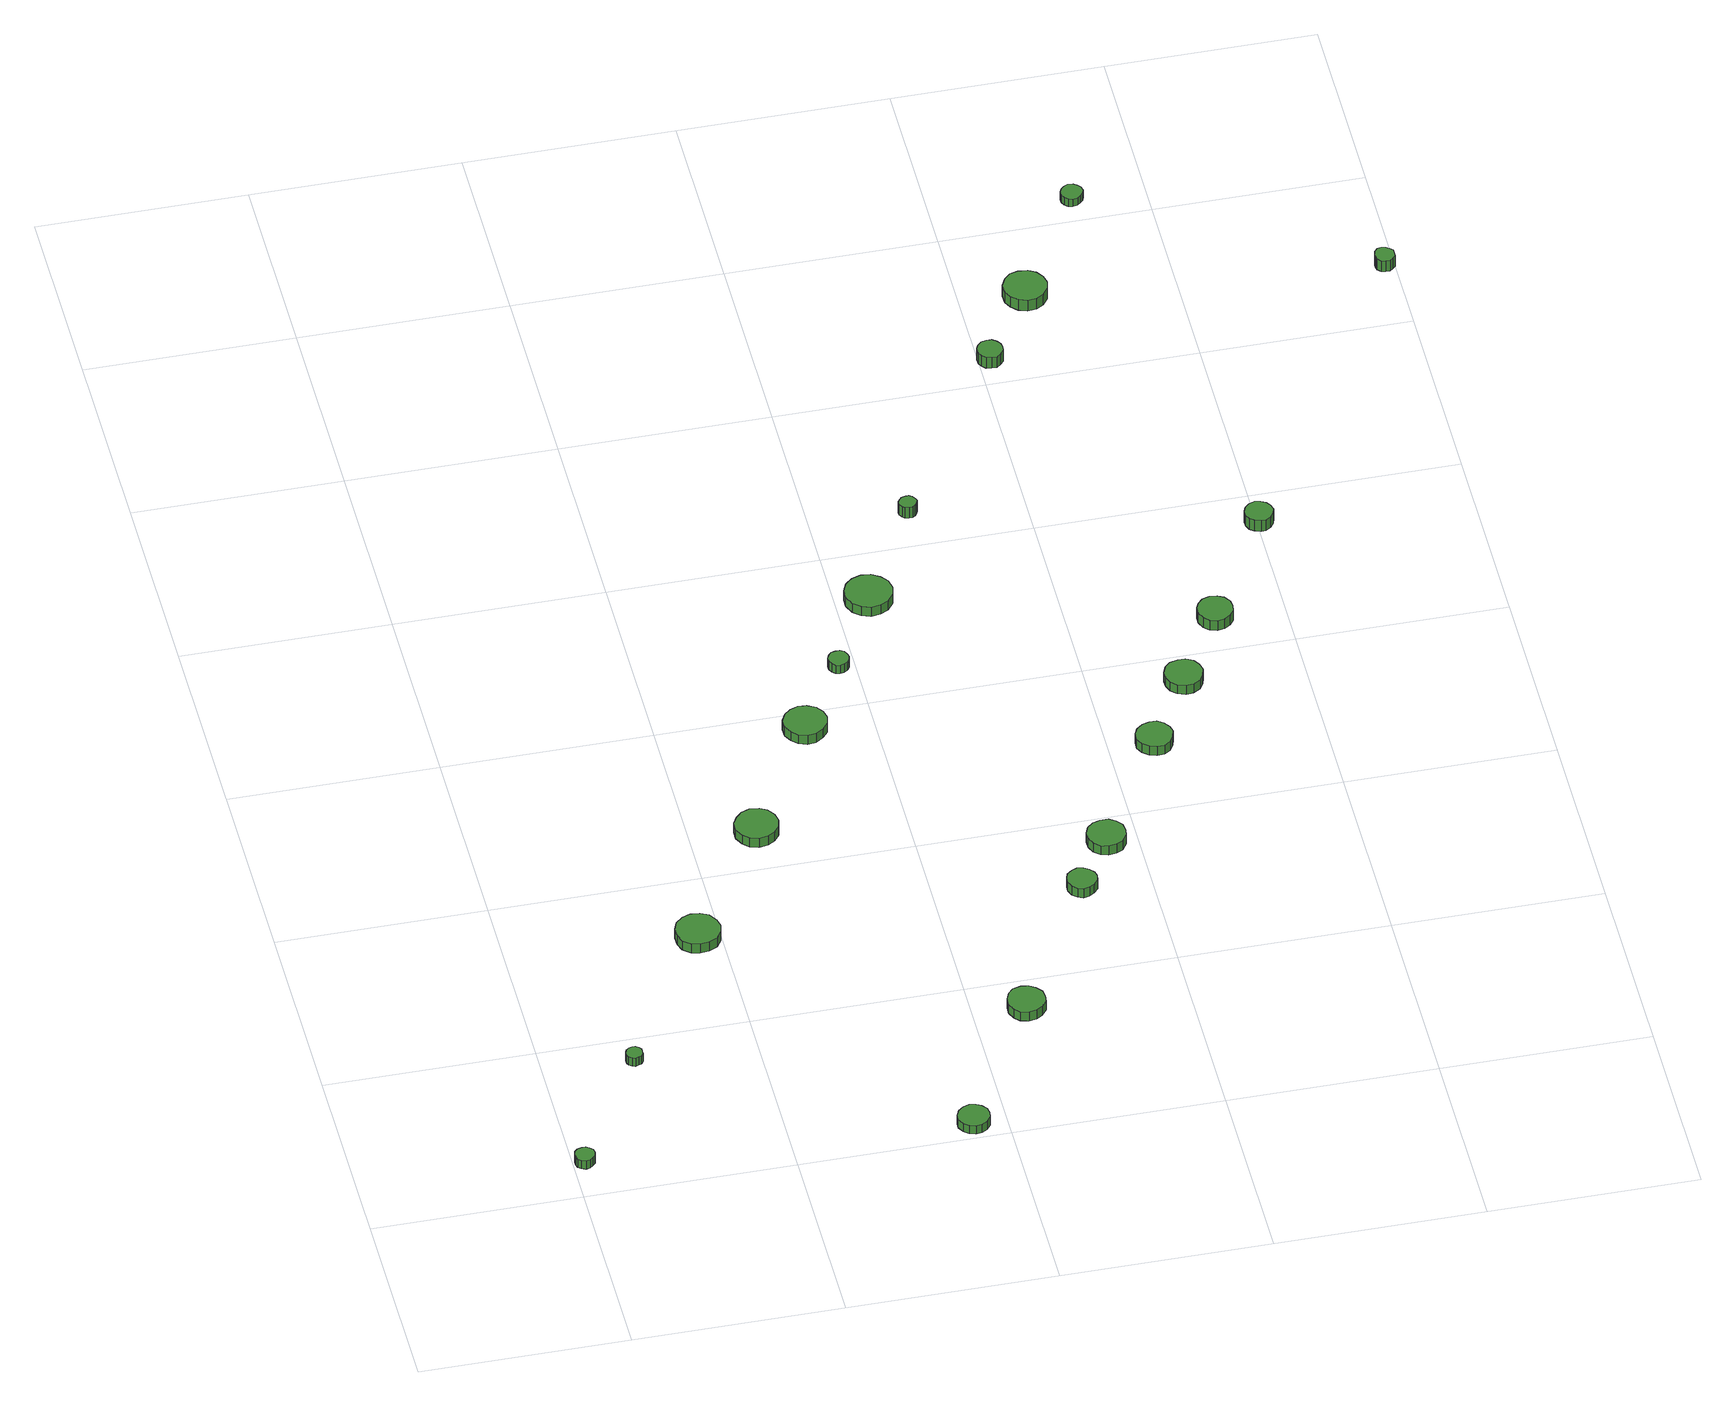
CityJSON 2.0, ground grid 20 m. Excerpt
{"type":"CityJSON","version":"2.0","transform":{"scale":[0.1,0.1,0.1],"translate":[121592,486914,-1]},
"CityObjects":{
"tree1":{"type":"SolitaryVegetationObject","attributes":{"function":"something"},"geometry":[{"type":"MultiSurface","lod":"1","boundaries":[[[0,1,2,3,4,5,6,7,8,9,10,11,12,13,14]],[[15,16,17,18,19,20,21,22,23,24,25,26,27,28,29]],[[0,29,28,1]],[[1,28,27,2]],[[2,27,26,3]],[[3,26,25,4]],[[4,25,24,5]],[[5,24,23,6]],[[6,23,22,7]],[[7,22,21,8]],[[8,21,20,9]],[[9,20,19,10]],[[10,19,18,11]],[[11,18,17,12]],[[12,17,16,13]],[[13,16,15,14]],[[14,15,29,0]]]}]},
"tree2":{"type":"SolitaryVegetationObject","attributes":{"function":"something"},"geometry":[{"type":"MultiSurface","lod":"1","boundaries":[[[30,31,32,33,34,35,36,37,38,39,40,41,42,43,44]],[[45,46,47,48,49,50,51,52,53,54,55,56,57,58,59]],[[30,59,58,31]],[[31,58,57,32]],[[32,57,56,33]],[[33,56,55,34]],[[34,55,54,35]],[[35,54,53,36]],[[36,53,52,37]],[[37,52,51,38]],[[38,51,50,39]],[[39,50,49,40]],[[40,49,48,41]],[[41,48,47,42]],[[42,47,46,43]],[[43,46,45,44]],[[44,45,59,30]]]}]},
"tree3":{"type":"SolitaryVegetationObject","attributes":{"function":"something"},"geometry":[{"type":"MultiSurface","lod":"1","boundaries":[[[60,61,62,63,64,65,66,67,68,69,70,71,72,73,74]],[[75,76,77,78,79,80,81,82,83,84,85,86,87,88,89]],[[60,89,88,61]],[[61,88,87,62]],[[62,87,86,63]],[[63,86,85,64]],[[64,85,84,65]],[[65,84,83,66]],[[66,83,82,67]],[[67,82,81,68]],[[68,81,80,69]],[[69,80,79,70]],[[70,79,78,71]],[[71,78,77,72]],[[72,77,76,73]],[[73,76,75,74]],[[74,75,89,60]]]}]},
"tree4":{"type":"SolitaryVegetationObject","attributes":{"function":"something"},"geometry":[{"type":"MultiSurface","lod":"1","boundaries":[[[90,91,92,93,94,95,96,97,98,99,100,101,102,103,104]],[[105,106,107,108,109,110,111,112,113,114,115,116,117,118,119]],[[90,119,118,91]],[[91,118,117,92]],[[92,117,116,93]],[[93,116,115,94]],[[94,115,114,95]],[[95,114,113,96]],[[96,113,112,97]],[[97,112,111,98]],[[98,111,110,99]],[[99,110,109,100]],[[100,109,108,101]],[[101,108,107,102]],[[102,107,106,103]],[[103,106,105,104]],[[104,105,119,90]]]}]},
"tree5":{"type":"SolitaryVegetationObject","attributes":{"function":"something"},"geometry":[{"type":"MultiSurface","lod":"1","boundaries":[[[120,121,122,123,124,125,126,127,128,129,130,131,132,133,134]],[[135,136,137,138,139,140,141,142,143,144,145,146,147,148,149]],[[120,149,148,121]],[[121,148,147,122]],[[122,147,146,123]],[[123,146,145,124]],[[124,145,144,125]],[[125,144,143,126]],[[126,143,142,127]],[[127,142,141,128]],[[128,141,140,129]],[[129,140,139,130]],[[130,139,138,131]],[[131,138,137,132]],[[132,137,136,133]],[[133,136,135,134]],[[134,135,149,120]]]}]},
"tree6":{"type":"SolitaryVegetationObject","attributes":{"function":"something"},"geometry":[{"type":"MultiSurface","lod":"1","boundaries":[[[150,151,152,153,154,155,156,157,158,159,160,161,162,163,164]],[[165,166,167,168,169,170,171,172,173,174,175,176,177,178,179]],[[150,179,178,151]],[[151,178,177,152]],[[152,177,176,153]],[[153,176,175,154]],[[154,175,174,155]],[[155,174,173,156]],[[156,173,172,157]],[[157,172,171,158]],[[158,171,170,159]],[[159,170,169,160]],[[160,169,168,161]],[[161,168,167,162]],[[162,167,166,163]],[[163,166,165,164]],[[164,165,179,150]]]}]},
"tree7":{"type":"SolitaryVegetationObject","attributes":{"function":"something"},"geometry":[{"type":"MultiSurface","lod":"1","boundaries":[[[180,181,182,183,184,185,186,187,188,189,190,191,192,193,194]],[[195,196,197,198,199,200,201,202,203,204,205,206,207,208,209]],[[180,209,208,181]],[[181,208,207,182]],[[182,207,206,183]],[[183,206,205,184]],[[184,205,204,185]],[[185,204,203,186]],[[186,203,202,187]],[[187,202,201,188]],[[188,201,200,189]],[[189,200,199,190]],[[190,199,198,191]],[[191,198,197,192]],[[192,197,196,193]],[[193,196,195,194]],[[194,195,209,180]]]}]},
"tree8":{"type":"SolitaryVegetationObject","attributes":{"function":"something"},"geometry":[{"type":"MultiSurface","lod":"1","boundaries":[[[210,211,212,213,214,215,216,217,218,219,220,221,222,223,224]],[[225,226,227,228,229,230,231,232,233,234,235,236,237,238,239]],[[210,239,238,211]],[[211,238,237,212]],[[212,237,236,213]],[[213,236,235,214]],[[214,235,234,215]],[[215,234,233,216]],[[216,233,232,217]],[[217,232,231,218]],[[218,231,230,219]],[[219,230,229,220]],[[220,229,228,221]],[[221,228,227,222]],[[222,227,226,223]],[[223,226,225,224]],[[224,225,239,210]]]}]},
"tree9":{"type":"SolitaryVegetationObject","attributes":{"function":"something"},"geometry":[{"type":"MultiSurface","lod":"1","boundaries":[[[240,241,242,243,244,245,246,247,248,249,250,251,252,253,254]],[[255,256,257,258,259,260,261,262,263,264,265,266,267,268,269]],[[240,269,268,241]],[[241,268,267,242]],[[242,267,266,243]],[[243,266,265,244]],[[244,265,264,245]],[[245,264,263,246]],[[246,263,262,247]],[[247,262,261,248]],[[248,261,260,249]],[[249,260,259,250]],[[250,259,258,251]],[[251,258,257,252]],[[252,257,256,253]],[[253,256,255,254]],[[254,255,269,240]]]}]},
"tree10":{"type":"SolitaryVegetationObject","attributes":{"function":"something"},"geometry":[{"type":"MultiSurface","lod":"1","boundaries":[[[270,271,272,273,274,275,276,277,278,279,280,281,282,283,284]],[[285,286,287,288,289,290,291,292,293,294,295,296,297,298,299]],[[270,299,298,271]],[[271,298,297,272]],[[272,297,296,273]],[[273,296,295,274]],[[274,295,294,275]],[[275,294,293,276]],[[276,293,292,277]],[[277,292,291,278]],[[278,291,290,279]],[[279,290,289,280]],[[280,289,288,281]],[[281,288,287,282]],[[282,287,286,283]],[[283,286,285,284]],[[284,285,299,270]]]}]},
"tree11":{"type":"SolitaryVegetationObject","attributes":{"function":"something"},"geometry":[{"type":"MultiSurface","lod":"1","boundaries":[[[300,301,302,303,304,305,306,307,308,309,310,311,312,313,314]],[[315,316,317,318,319,320,321,322,323,324,325,326,327,328,329]],[[300,329,328,301]],[[301,328,327,302]],[[302,327,326,303]],[[303,326,325,304]],[[304,325,324,305]],[[305,324,323,306]],[[306,323,322,307]],[[307,322,321,308]],[[308,321,320,309]],[[309,320,319,310]],[[310,319,318,311]],[[311,318,317,312]],[[312,317,316,313]],[[313,316,315,314]],[[314,315,329,300]]]}]},
"tree12":{"type":"SolitaryVegetationObject","attributes":{"function":"something"},"geometry":[{"type":"MultiSurface","lod":"1","boundaries":[[[330,331,332,333,334,335,336,337,338,339,340,341,342,343,344]],[[345,346,347,348,349,350,351,352,353,354,355,356,357,358,359]],[[330,359,358,331]],[[331,358,357,332]],[[332,357,356,333]],[[333,356,355,334]],[[334,355,354,335]],[[335,354,353,336]],[[336,353,352,337]],[[337,352,351,338]],[[338,351,350,339]],[[339,350,349,340]],[[340,349,348,341]],[[341,348,347,342]],[[342,347,346,343]],[[343,346,345,344]],[[344,345,359,330]]]}]},
"tree13":{"type":"SolitaryVegetationObject","attributes":{"function":"something"},"geometry":[{"type":"MultiSurface","lod":"1","boundaries":[[[360,361,362,363,364,365,366,367,368,369,370,371,372,373,374]],[[375,376,377,378,379,380,381,382,383,384,385,386,387,388,389]],[[360,389,388,361]],[[361,388,387,362]],[[362,387,386,363]],[[363,386,385,364]],[[364,385,384,365]],[[365,384,383,366]],[[366,383,382,367]],[[367,382,381,368]],[[368,381,380,369]],[[369,380,379,370]],[[370,379,378,371]],[[371,378,377,372]],[[372,377,376,373]],[[373,376,375,374]],[[374,375,389,360]]]}]},
"tree14":{"type":"SolitaryVegetationObject","attributes":{"function":"something"},"geometry":[{"type":"MultiSurface","lod":"1","boundaries":[[[390,391,392,393,394,395,396,397,398,399,400,401,402,403,404]],[[405,406,407,408,409,410,411,412,413,414,415,416,417,418,419]],[[390,419,418,391]],[[391,418,417,392]],[[392,417,416,393]],[[393,416,415,394]],[[394,415,414,395]],[[395,414,413,396]],[[396,413,412,397]],[[397,412,411,398]],[[398,411,410,399]],[[399,410,409,400]],[[400,409,408,401]],[[401,408,407,402]],[[402,407,406,403]],[[403,406,405,404]],[[404,405,419,390]]]}]},
"tree15":{"type":"SolitaryVegetationObject","attributes":{"function":"something"},"geometry":[{"type":"MultiSurface","lod":"1","boundaries":[[[420,421,422,423,424,425,426,427,428,429,430,431,432,433,434]],[[435,436,437,438,439,440,441,442,443,444,445,446,447,448,449]],[[420,449,448,421]],[[421,448,447,422]],[[422,447,446,423]],[[423,446,445,424]],[[424,445,444,425]],[[425,444,443,426]],[[426,443,442,427]],[[427,442,441,428]],[[428,441,440,429]],[[429,440,439,430]],[[430,439,438,431]],[[431,438,437,432]],[[432,437,436,433]],[[433,436,435,434]],[[434,435,449,420]]]}]},
"tree16":{"type":"SolitaryVegetationObject","attributes":{"function":"something"},"geometry":[{"type":"MultiSurface","lod":"1","boundaries":[[[450,451,452,453,454,455,456,457,458,459,460,461,462,463,464]],[[465,466,467,468,469,470,471,472,473,474,475,476,477,478,479]],[[450,479,478,451]],[[451,478,477,452]],[[452,477,476,453]],[[453,476,475,454]],[[454,475,474,455]],[[455,474,473,456]],[[456,473,472,457]],[[457,472,471,458]],[[458,471,470,459]],[[459,470,469,460]],[[460,469,468,461]],[[461,468,467,462]],[[462,467,466,463]],[[463,466,465,464]],[[464,465,479,450]]]}]},
"tree17":{"type":"SolitaryVegetationObject","attributes":{"function":"something"},"geometry":[{"type":"MultiSurface","lod":"1","boundaries":[[[480,481,482,483,484,485,486,487,488,489,490,491,492,493,494]],[[495,496,497,498,499,500,501,502,503,504,505,506,507,508,509]],[[480,509,508,481]],[[481,508,507,482]],[[482,507,506,483]],[[483,506,505,484]],[[484,505,504,485]],[[485,504,503,486]],[[486,503,502,487]],[[487,502,501,488]],[[488,501,500,489]],[[489,500,499,490]],[[490,499,498,491]],[[491,498,497,492]],[[492,497,496,493]],[[493,496,495,494]],[[494,495,509,480]]]}]},
"tree18":{"type":"SolitaryVegetationObject","attributes":{"function":"something"},"geometry":[{"type":"MultiSurface","lod":"1","boundaries":[[[510,511,512,513,514,515,516,517,518,519,520,521,522,523,524]],[[525,526,527,528,529,530,531,532,533,534,535,536,537,538,539]],[[510,539,538,511]],[[511,538,537,512]],[[512,537,536,513]],[[513,536,535,514]],[[514,535,534,515]],[[515,534,533,516]],[[516,533,532,517]],[[517,532,531,518]],[[518,531,530,519]],[[519,530,529,520]],[[520,529,528,521]],[[521,528,527,522]],[[522,527,526,523]],[[523,526,525,524]],[[524,525,539,510]]]}]},
"tree19":{"type":"SolitaryVegetationObject","attributes":{"function":"something"},"geometry":[{"type":"MultiSurface","lod":"1","boundaries":[[[540,541,542,543,544,545,546,547,548,549,550,551,552,553,554]],[[555,556,557,558,559,560,561,562,563,564,565,566,567,568,569]],[[540,569,568,541]],[[541,568,567,542]],[[542,567,566,543]],[[543,566,565,544]],[[544,565,564,545]],[[545,564,563,546]],[[546,563,562,547]],[[547,562,561,548]],[[548,561,560,549]],[[549,560,559,550]],[[550,559,558,551]],[[551,558,557,552]],[[552,557,556,553]],[[553,556,555,554]],[[554,555,569,540]]]}]},
"tree20":{"type":"SolitaryVegetationObject","attributes":{"function":"something"},"geometry":[{"type":"MultiSurface","lod":"1","boundaries":[[[570,571,572,573,574,575,576,577,578,579,580,581,582,583,584]],[[585,586,587,588,589,590,591,592,593,594,595,596,597,598,599]],[[570,599,598,571]],[[571,598,597,572]],[[572,597,596,573]],[[573,596,595,574]],[[574,595,594,575]],[[575,594,593,576]],[[576,593,592,577]],[[577,592,591,578]],[[578,591,590,579]],[[579,590,589,580]],[[580,589,588,581]],[[581,588,587,582]],[[582,587,586,583]],[[583,586,585,584]],[[584,585,599,570]]]}]}
},
"vertices":[
[21,46,16],[20,50,16],[17,53,16],[14,55,16],[10,55,16],[6,54,16],[3,51,16],[2,48,16],[2,44,16],[3,40,16],[6,38,16],[10,36,16],[14,37,16],[17,39,16],[20,42,16],[20,42,6],[17,39,6],[14,37,6],[10,36,6],[6,38,6],[3,40,6],[2,44,6],[2,48,6],[3,51,6],[6,54,6],[10,55,6],[14,55,6],[17,53,6],[20,50,6],[21,46,6],
[93,171,16],[93,174,16],[91,177,16],[88,179,16],[85,179,16],[82,178,16],[79,176,16],[78,173,16],[78,169,16],[79,166,16],[82,164,16],[85,163,16],[88,164,16],[91,165,16],[93,168,16],[93,168,6],[91,165,6],[88,164,6],[85,163,6],[82,164,6],[79,166,6],[78,169,6],[78,173,6],[79,176,6],[82,178,6],[85,179,6],[88,179,6],[91,177,6],[93,174,6],[93,171,6],
[200,322,17],[198,330,17],[193,338,17],[185,342,17],[176,343,17],[168,340,17],[161,334,17],[158,326,17],[158,317,17],[161,309,17],[168,303,17],[176,301,17],[185,302,17],[193,306,17],[198,313,17],[198,313,6],[193,306,6],[185,302,6],[176,301,6],[168,303,6],[161,309,6],[158,317,6],[158,326,6],[161,334,6],[168,340,6],[176,343,6],[185,342,6],[193,338,6],[198,330,6],[200,322,6],
[384,20,16],[383,26,16],[379,31,16],[374,34,16],[368,35,16],[362,33,16],[357,29,16],[354,23,16],[354,17,16],[357,11,16],[362,7,16],[368,5,16],[374,6,16],[379,9,16],[383,14,16],[383,14,6],[379,9,6],[374,6,6],[368,5,6],[362,7,6],[357,11,6],[354,17,6],[354,23,6],[357,29,6],[362,33,6],[368,35,6],[374,34,6],[379,31,6],[383,26,6],[384,20,6],
[283,450,17],[281,459,17],[276,466,17],[269,470,17],[260,471,17],[252,468,17],[246,462,17],[242,455,17],[242,446,17],[246,438,17],[252,432,17],[260,430,17],[269,431,17],[276,435,17],[281,442,17],[281,442,6],[276,435,6],[269,431,6],[260,430,6],[252,432,6],[246,438,6],[242,446,6],[242,455,6],[246,462,6],[252,468,6],[260,471,6],[269,470,6],[276,466,6],[281,459,6],[283,450,6],
[468,163,17],[467,170,17],[462,176,17],[456,180,17],[449,181,17],[441,179,17],[436,174,17],[433,167,17],[433,159,17],[436,152,17],[441,147,17],[449,145,17],[456,146,17],[462,150,17],[467,156,17],[467,156,6],[462,150,6],[456,146,6],[449,145,6],[441,147,6],[436,152,6],[433,159,6],[433,167,6],[436,174,6],[441,179,6],[449,181,6],[456,180,6],[462,176,6],[467,170,6],[468,163,6],
[357,578,17],[355,586,17],[350,593,17],[342,597,17],[334,598,17],[326,595,17],[320,590,17],[316,582,17],[316,573,17],[320,566,17],[326,560,17],[334,557,17],[342,558,17],[350,563,17],[355,569,17],[355,569,6],[350,563,6],[342,558,6],[334,557,6],[326,560,6],[320,566,6],[316,573,6],[316,582,6],[320,590,6],[326,595,6],[334,598,6],[342,597,6],[350,593,6],[355,586,6],[357,578,6],
[395,655,16],[394,659,16],[392,663,16],[388,665,16],[384,665,16],[380,664,16],[377,661,16],[375,657,16],[375,653,16],[377,649,16],[380,646,16],[384,645,16],[388,646,16],[392,648,16],[394,651,16],[394,651,6],[392,648,6],[388,646,6],[384,645,6],[380,646,6],[377,649,6],[375,653,6],[375,657,6],[377,661,6],[380,664,6],[384,665,6],[388,665,6],[392,663,6],[394,659,6],[395,655,6],
[550,313,17],[549,318,17],[545,323,17],[540,326,17],[534,327,17],[529,325,17],[524,321,17],[522,316,17],[522,310,17],[524,304,17],[529,300,17],[534,298,17],[540,299,17],[545,302,17],[549,307,17],[549,307,6],[545,302,6],[540,299,6],[534,298,6],[529,300,6],[524,304,6],[522,310,6],[522,316,6],[524,321,6],[529,325,6],[534,327,6],[540,326,6],[545,323,6],[549,318,6],[550,313,6],
[454,737,17],[452,747,17],[446,754,17],[438,759,17],[429,760,17],[420,757,17],[413,751,17],[409,742,17],[409,733,17],[413,724,17],[420,718,17],[429,715,17],[438,716,17],[446,720,17],[452,728,17],[452,728,6],[446,720,6],[438,716,6],[429,715,6],[420,718,6],[413,724,6],[409,733,6],[409,742,6],[413,751,6],[420,757,6],[429,760,6],[438,759,6],[446,754,6],[452,747,6],[454,737,6],
[589,368,17],[588,376,17],[583,382,17],[577,386,17],[569,386,17],[562,384,17],[556,379,17],[553,372,17],[553,364,17],[556,357,17],[562,352,17],[569,350,17],[577,351,17],[583,354,17],[588,361,17],[588,361,6],[583,354,6],[577,351,6],[569,350,6],[562,352,6],[556,357,6],[553,364,6],[553,372,6],[556,379,6],[562,384,6],[569,386,6],[577,386,6],[583,382,6],[588,376,6],[589,368,6],
[501,846,19],[500,849,19],[498,852,19],[495,854,19],[492,854,19],[488,853,19],[486,851,19],[484,848,19],[484,844,19],[486,841,19],[488,839,19],[492,838,19],[495,838,19],[498,840,19],[500,843,19],[500,843,6],[498,840,6],[495,838,6],[492,838,6],[488,839,6],[486,841,6],[484,844,6],[484,848,6],[486,851,6],[488,853,6],[492,854,6],[495,854,6],[498,852,6],[500,849,6],[501,846,6],
[661,490,17],[659,497,17],[655,503,17],[649,507,17],[642,507,17],[635,505,17],[629,500,17],[626,494,17],[626,486,17],[629,480,17],[635,475,17],[642,473,17],[649,473,17],[655,477,17],[659,483,17],[659,483,6],[655,477,6],[649,473,6],[642,473,6],[635,475,6],[629,480,6],[626,486,6],[626,494,6],[629,500,6],[635,505,6],[642,507,6],[649,507,6],[655,503,6],[659,497,6],[661,490,6],
[706,566,17],[704,574,17],[700,580,17],[693,584,17],[686,584,17],[678,582,17],[673,577,17],[670,570,17],[670,563,17],[673,556,17],[678,551,17],[686,548,17],[693,549,17],[700,553,17],[704,559,17],[704,559,6],[700,553,6],[693,549,6],[686,548,6],[678,551,6],[673,556,6],[670,563,6],[670,570,6],[673,577,6],[678,582,6],[686,584,6],[693,584,6],[700,580,6],[704,574,6],[706,566,6],
[623,1032,20],[622,1037,20],[619,1041,20],[615,1044,20],[610,1044,20],[605,1043,20],[601,1039,20],[599,1035,20],[599,1029,20],[601,1025,20],[605,1021,20],[610,1020,20],[615,1020,20],[619,1023,20],[622,1027,20],[622,1027,7],[619,1023,7],[615,1020,7],[610,1020,7],[605,1021,7],[601,1025,7],[599,1029,7],[599,1035,7],[601,1039,7],[605,1043,7],[610,1044,7],[615,1044,7],[619,1041,7],[622,1037,7],[623,1032,7],
[751,644,18],[750,651,18],[746,657,18],[740,660,18],[733,661,18],[726,659,18],[721,654,18],[718,648,18],[718,641,18],[721,634,18],[726,629,18],[733,627,18],[740,628,18],[746,632,18],[750,637,18],[750,637,6],[746,632,6],[740,628,6],[733,627,6],[726,629,6],[721,634,6],[718,641,6],[718,648,6],[721,654,6],[726,659,6],[733,661,6],[740,660,6],[746,657,6],[750,651,6],[751,644,6],
[682,1111,19],[680,1119,19],[675,1126,19],[668,1130,19],[659,1131,19],[651,1129,19],[645,1123,19],[641,1115,19],[641,1106,19],[645,1099,19],[651,1093,19],[659,1090,19],[668,1091,19],[675,1095,19],[680,1102,19],[680,1102,6],[675,1095,6],[668,1091,6],[659,1090,6],[651,1093,6],[645,1099,6],[641,1106,6],[641,1115,6],[645,1123,6],[651,1129,6],[659,1131,6],[668,1130,6],[675,1126,6],[680,1119,6],[682,1111,6],
[815,758,24],[813,764,24],[810,768,24],[805,771,24],[800,772,24],[794,770,24],[790,766,24],[788,761,24],[788,755,24],[790,750,24],[794,747,24],[800,745,24],[805,745,24],[810,748,24],[813,753,24],[813,753,11],[810,748,11],[805,745,11],[800,745,11],[794,747,11],[790,750,11],[788,755,11],[788,761,11],[790,766,11],[794,770,11],[800,772,11],[805,771,11],[810,768,11],[813,764,11],[815,758,11],
[742,1229,16],[741,1234,16],[738,1237,16],[735,1239,16],[730,1240,16],[726,1238,16],[723,1235,16],[721,1231,16],[721,1227,16],[723,1223,16],[726,1220,16],[730,1219,16],[735,1220,16],[738,1222,16],[741,1225,16],[741,1225,7],[738,1222,7],[735,1220,7],[730,1219,7],[726,1220,7],[723,1223,7],[721,1227,7],[721,1231,7],[723,1235,7],[726,1238,7],[730,1240,7],[735,1239,7],[738,1237,7],[741,1234,7],[742,1229,7],
[999,1077,22],[999,1081,22],[996,1084,22],[993,1086,22],[989,1087,22],[985,1086,22],[982,1083,22],[981,1079,22],[981,1075,22],[982,1072,22],[985,1069,22],[989,1068,22],[993,1068,22],[996,1070,22],[999,1073,22],[999,1073,9],[996,1070,9],[993,1068,9],[989,1068,9],[985,1069,9],[982,1072,9],[981,1075,9],[981,1079,9],[982,1083,9],[985,1086,9],[989,1087,9],[993,1086,9],[996,1084,9],[999,1081,9],[999,1077,9]
]}
